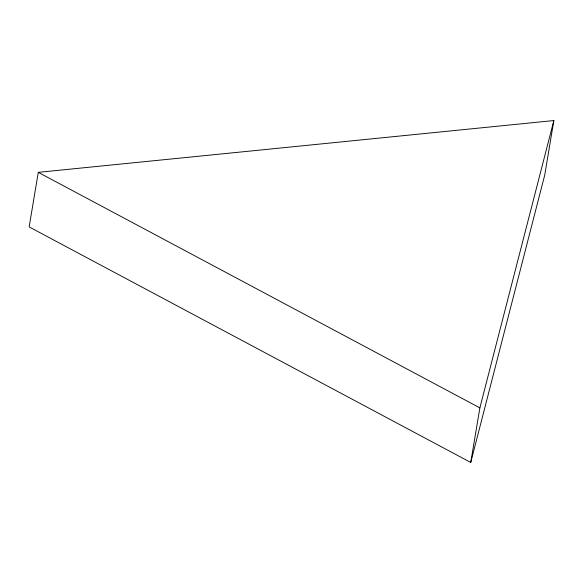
<?xml version="1.0" encoding="UTF-8"?>
<svg xmlns="http://www.w3.org/2000/svg" width="583" height="583" viewBox="0 0 583 583"><rect width="100%" height="100%" fill="white"/><g stroke="black" fill="none" stroke-linecap="round" stroke-linejoin="round"><path stroke-width="0.87" d="M38.281 172.342L29.15 226.911L470.736 462.45L544.719 175.119L553.85 120.55L38.281 172.342L479.867 407.881L470.736 462.45M479.867 407.881L553.85 120.55"/></g></svg>
